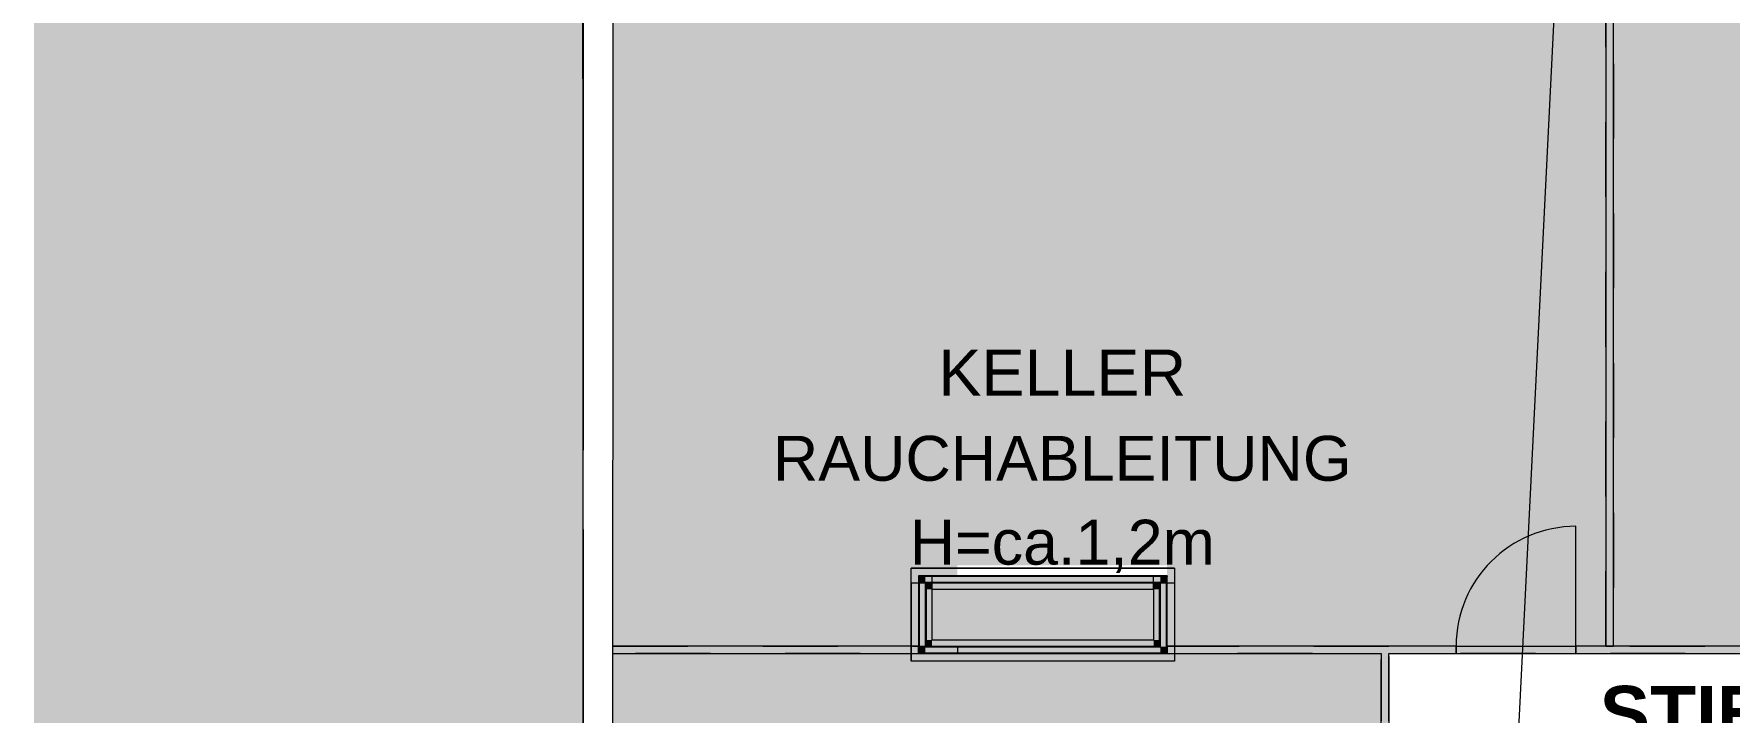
# Model space of a CAD drawing. Header units: metres. Extents: x -3.9 to 83, y -38 to 6.2.
# Drawn here: x 28.21 to 39.53, y -22.48 to -17.95 of the extents above; entities that cross this region are included whole.
import ezdxf

# ---------------------------------------------------------------- set-up
doc = ezdxf.new("R2010")
doc.units = ezdxf.units.M
doc.header["$MEASUREMENT"] = 0
doc.set_wipeout_variables(frame=1)
for name, pattern in [('Dampfsperre', [0.003, 0.0015, -0.0015]), ('Schnittlinie', [0.006, 0.003, -0.0015, 0, -0.0015]), ('UNSICHTBAR', [0.4, 0, -0.4]), ('Untersicht', [0.001, 0.0005, -0.0005]), ('Wipeout_Contour', [1, 0, -1])]:
    doc.linetypes.add(name, pattern=pattern)
for name, color, linetype in [('0._Erdgeschoß PP Icon_1_0', 7, 'Continuous'), ('0._Erdgeschoß PP Icon_1_110 Wand Aussen', 7, 'Continuous'), ('0._Erdgeschoß PP Icon_1_112 Wand Aussen - Schachtwände', 7, 'Continuous'), ('0._Erdgeschoß PP Icon_1_140 Geländer transparent', 7, 'Continuous'), ('0._Erdgeschoß PP Icon_1_710 Gelände', 7, 'Continuous'), ('0._Erdgeschoß PP Icon_1_717 Außen Ausstattung', 7, 'Continuous'), ('0._Erdgeschoß PP Icon_1_725 Nachbarbebauung', 7, 'Continuous'), ('0._Erdgeschoß PP Icon_1_810 Raum', 7, 'Continuous'), ('0._Erdgeschoß PP Icon_1_905 VP Beschriftung Übersicht.Übersicht', 7, 'Continuous'), ('0._Erdgeschoß PP Icon_1_Neubau_840 Baulinien', 7, 'Continuous')]:
    doc.layers.add(name, color=color, linetype=linetype)
doc.styles.add('ERSTELLTER_STIL_11', font='arial.ttf')
doc.styles.add('ERSTELLTER_STIL_6', font='arial.ttf')

msp = doc.modelspace()

# ---------------------------------------------------------------- wipeouts: each hides what was drawn before it
at = {"color": 254, "linetype": 'Wipeout_Contour', "lineweight": 0, "ltscale": 193.488375}
msp.add_wipeout([(28.205, 3.511), (28.205, -37.839), (52.586, -37.839), (52.586, 3.511)], dxfattribs=at).dxf.layer = '0._Erdgeschoß PP Icon_1_0'

# ---------------------------------------------------------------- next in the draw order: hatches: boundary and pattern name
at = {"layer": '0._Erdgeschoß PP Icon_1_112 Wand Aussen - Schachtwände', "linetype": 'Continuous', "lineweight": 0, "true_color": 0x000000}
for points in [[(35.823, -22.14), (35.823, -21.62), (34.063, -21.62), (34.063, -22.14)], [(34.118, -21.575), (34.113, -21.57), (34.113, -21.575)], [(34.118, -21.57), (34.113, -21.57), (34.118, -21.575)], [(34.118, -22.085), (34.118, -21.575), (34.113, -21.575), (34.113, -22.085)], [(34.118, -21.575), (35.768, -21.575), (35.768, -21.57), (34.118, -21.57)], [(34.158, -21.615), (34.118, -21.575), (34.118, -21.615)], [(34.158, -21.575), (34.118, -21.575), (34.158, -21.615)], [(34.158, -22.045), (34.158, -21.615), (34.118, -21.615), (34.118, -22.045)], [(34.158, -21.615), (35.728, -21.615), (35.728, -21.575), (34.158, -21.575)], [(34.163, -21.62), (34.158, -21.615), (34.158, -21.62)], [(34.163, -21.615), (34.158, -21.615), (34.163, -21.62)], [(34.163, -22.04), (34.163, -21.62), (34.158, -21.62), (34.158, -22.04)], [(34.163, -21.62), (35.723, -21.62), (35.723, -21.615), (34.163, -21.615)], [(34.203, -21.66), (34.163, -21.62), (34.163, -21.66)], [(34.203, -21.62), (34.163, -21.62), (34.203, -21.66)], [(34.203, -21.66), (35.683, -21.66), (35.683, -21.62), (34.203, -21.62)], [(35.683, -21.66), (35.723, -21.66), (35.723, -21.62)], [(35.683, -21.66), (35.723, -21.62), (35.683, -21.62)], [(35.723, -21.62), (35.728, -21.62), (35.728, -21.615)], [(35.723, -21.62), (35.728, -21.615), (35.723, -21.615)], [(35.723, -21.62), (35.723, -22.04), (35.728, -22.04), (35.728, -21.62)], [(35.728, -21.615), (35.768, -21.615), (35.768, -21.575)], [(35.728, -21.615), (35.768, -21.575), (35.728, -21.575)], [(35.728, -21.615), (35.728, -22.045), (35.768, -22.045), (35.768, -21.615)], [(35.768, -21.575), (35.773, -21.575), (35.773, -21.57)], [(35.768, -21.575), (35.773, -21.57), (35.768, -21.57)], [(35.768, -21.575), (35.768, -22.085), (35.773, -22.085), (35.773, -21.575)], [(34.203, -22), (34.203, -21.66), (34.163, -21.66), (34.163, -22)], [(35.683, -21.66), (35.683, -22), (35.723, -22), (35.723, -21.66)], [(34.118, -22.045), (34.118, -22.085), (34.158, -22.045)], [(34.158, -22.045), (34.118, -22.085), (34.158, -22.085)], [(34.158, -22.04), (34.158, -22.045), (34.163, -22.04)], [(34.163, -22.04), (34.158, -22.045), (34.163, -22.045)], [(35.728, -22.045), (34.158, -22.045), (34.158, -22.085), (35.728, -22.085)], [(34.163, -22), (34.163, -22.04), (34.203, -22)], [(34.203, -22), (34.163, -22.04), (34.203, -22.04)], [(35.723, -22.04), (34.163, -22.04), (34.163, -22.045), (35.723, -22.045)], [(35.683, -22), (34.203, -22), (34.203, -22.04), (35.683, -22.04)], [(35.683, -22), (35.723, -22.04), (35.723, -22)], [(35.683, -22.04), (35.723, -22.04), (35.683, -22)], [(35.728, -22.04), (35.723, -22.04), (35.728, -22.045)], [(35.723, -22.045), (35.728, -22.045), (35.723, -22.04)], [(35.728, -22.045), (35.768, -22.085), (35.768, -22.045)], [(35.728, -22.085), (35.768, -22.085), (35.728, -22.045)], [(34.113, -22.085), (34.113, -22.09), (34.118, -22.085)], [(34.113, -22.09), (34.118, -22.09), (34.118, -22.085)], [(34.118, -22.09), (35.768, -22.09), (35.768, -22.085), (34.118, -22.085)], [(35.768, -22.085), (35.773, -22.09), (35.773, -22.085)], [(35.768, -22.09), (35.773, -22.09), (35.768, -22.085)]]:
    msp.add_hatch(color=18, dxfattribs=at).paths.add_polyline_path(points)
at = {"layer": '0._Erdgeschoß PP Icon_1_810 Raum', "linetype": 'Continuous', "lineweight": 13, "true_color": 0xd9d8c9}
for points in [[(32.074, -17.62), (32.074, -19.35), (38.703, -19.35), (38.703, -17.62)], [(38.753, -17.62), (38.753, -19.35), (44.053, -19.35), (44.053, -17.62)], [(32.074, -19.35), (32.074, -22.04), (34.373, -22.04), (34.373, -21.5), (35.773, -21.5), (35.773, -22.04), (38.703, -22.04), (38.703, -19.35)], [(38.753, -19.35), (38.753, -22.04), (44.053, -22.04), (44.053, -19.35)], [(32.073, -22.09), (32.072, -23.845), (37.203, -23.845), (37.203, -22.09), (35.773, -22.09), (34.373, -22.09)]]:
    msp.add_hatch(color=254, dxfattribs=at).paths.add_polyline_path(points)
at = {"layer": '0._Erdgeschoß PP Icon_1_905 VP Beschriftung Übersicht.Übersicht', "linetype": 'Continuous', "lineweight": 0, "true_color": 0xbebebe}
for points in [[(38.703, -22.04), (35.773, -22.04), (35.773, -22.09), (37.203, -22.09), (37.203, -23.845), (37.253, -23.845), (37.253, -22.09), (44.103, -22.09), (44.103, -22.04), (44.103, -17.62), (44.053, -17.62), (44.053, -22.04), (38.753, -22.04), (38.753, -17.62), (38.703, -17.62)], [(32.073, -22.04), (32.073, -22.09), (34.373, -22.09), (34.373, -22.04)]]:
    msp.add_hatch(color=9, dxfattribs=at).paths.add_polyline_path(points)

# ---------------------------------------------------------------- next in the draw order: linework, layer by layer
at = {"layer": '0._Erdgeschoß PP Icon_1_112 Wand Aussen - Schachtwände', "color": 7, "linetype": 'Continuous', "lineweight": 13, "ltscale": 1000}
for p, q in [((35.823, -21.62), (34.063, -21.62)), ((34.063, -21.62), (34.063, -22.14)), ((34.118, -21.575), (34.118, -21.615)), ((34.158, -21.575), (34.118, -21.575)), ((34.118, -21.575), (34.118, -21.615)), ((34.118, -21.615), (34.118, -22.045)), ((35.728, -21.575), (34.158, -21.575)), ((34.158, -21.615), (34.158, -21.62)), ((34.163, -21.615), (34.158, -21.615)), ((34.158, -21.615), (34.158, -21.62)), ((34.158, -21.62), (34.158, -22.04)), ((35.723, -21.615), (34.163, -21.615)), ((34.163, -21.62), (34.163, -21.66)), ((34.203, -21.62), (34.163, -21.62)), ((34.163, -21.62), (34.163, -21.66)), ((35.683, -21.62), (34.203, -21.62)), ((35.723, -21.62), (35.683, -21.62)), ((35.728, -21.615), (35.723, -21.615)), ((35.723, -21.66), (35.723, -21.62)), ((35.723, -21.66), (35.723, -21.62)), ((35.768, -21.575), (35.728, -21.575)), ((35.728, -21.62), (35.728, -21.615)), ((35.728, -21.62), (35.728, -21.615)), ((35.728, -22.04), (35.728, -21.62)), ((35.768, -21.615), (35.768, -21.575)), ((35.768, -21.615), (35.768, -21.575)), ((35.768, -22.045), (35.768, -21.615)), ((35.823, -21.62), (35.823, -22.14)), ((34.163, -21.66), (34.163, -22)), ((35.723, -22), (35.723, -21.66)), ((34.118, -22.045), (34.118, -22.085)), ((34.118, -22.045), (34.118, -22.085)), ((34.158, -22.04), (34.158, -22.045)), ((34.158, -22.04), (34.158, -22.045)), ((34.158, -22.045), (34.163, -22.045)), ((34.163, -22), (34.163, -22.04)), ((34.163, -22), (34.163, -22.04)), ((34.163, -22.04), (34.203, -22.04)), ((34.163, -22.045), (35.723, -22.045)), ((34.203, -22.04), (35.683, -22.04)), ((35.683, -22.04), (35.723, -22.04)), ((35.723, -22.04), (35.723, -22)), ((35.723, -22.04), (35.723, -22)), ((35.723, -22.045), (35.728, -22.045)), ((35.728, -22.045), (35.728, -22.04)), ((35.728, -22.045), (35.728, -22.04)), ((35.768, -22.085), (35.768, -22.045)), ((35.768, -22.085), (35.768, -22.045)), ((35.823, -22.14), (34.063, -22.14)), ((34.118, -22.085), (34.158, -22.085)), ((34.158, -22.085), (35.728, -22.085)), ((35.728, -22.085), (35.768, -22.085))]:
    msp.add_line(p, q, dxfattribs=at)
at = {"layer": '0._Erdgeschoß PP Icon_1_112 Wand Aussen - Schachtwände', "color": 7, "linetype": 'Schnittlinie', "lineweight": 13, "ltscale": 1000, "flags": 128}
for points in [[(34.063, -21.519), (35.823, -21.519)], [(34.063, -21.52), (35.823, -21.52)], [(35.823, -21.52), (34.063, -21.52)], [(34.063, -22.14), (34.063, -21.52)], [(35.823, -21.52), (35.823, -22.14)], [(35.823, -22.14), (34.063, -22.14)]]:
    msp.add_lwpolyline(points, dxfattribs=at)
at = {"layer": '0._Erdgeschoß PP Icon_1_112 Wand Aussen - Schachtwände', "color": 7, "linetype": 'Continuous', "lineweight": 13, "ltscale": 1000, "flags": 128}
for points in [[(34.113, -21.57), (34.113, -21.575)], [(34.202, -21.57), (34.113, -21.57)], [(34.113, -21.575), (34.113, -22.085)], [(35.682, -21.57), (34.202, -21.57)], [(35.773, -21.57), (35.682, -21.57)], [(35.773, -21.57), (35.773, -21.575)], [(35.773, -22.085), (35.773, -21.575)], [(34.203, -22), (34.203, -21.66)], [(34.203, -21.66), (35.682, -21.66)], [(35.683, -21.66), (35.683, -22)], [(35.683, -22), (34.203, -22)], [(34.113, -22.09), (34.113, -22.085)], [(34.113, -22.09), (35.773, -22.09)], [(35.773, -22.09), (35.773, -22.085)]]:
    msp.add_lwpolyline(points, dxfattribs=at)
at = {"layer": '0._Erdgeschoß PP Icon_1_112 Wand Aussen - Schachtwände', "color": 154, "linetype": 'Schnittlinie', "lineweight": 13, "ltscale": 1000, "true_color": 0x004e91, "flags": 128}
for points in [[(34.202, -21.57), (34.202, -21.575)], [(34.202, -21.575), (34.202, -21.615)], [(34.202, -21.615), (34.202, -21.62)], [(34.202, -21.62), (34.202, -21.659)], [(35.682, -21.575), (35.682, -21.57)], [(35.682, -21.615), (35.682, -21.575)], [(35.682, -21.62), (35.682, -21.615)], [(35.682, -21.66), (35.682, -21.62)]]:
    msp.add_lwpolyline(points, dxfattribs=at)
at = {"layer": '0._Erdgeschoß PP Icon_1_140 Geländer transparent', "color": 8, "linetype": 'Continuous', "lineweight": 0, "ltscale": 1000}
msp.add_line((38.503, -22.04), (38.503, -21.24), dxfattribs=at)
at = {"layer": '0._Erdgeschoß PP Icon_1_140 Geländer transparent', "color": 7, "linetype": 'Continuous', "lineweight": 18, "ltscale": 1000}
for p, q in [((37.703, -22.04), (37.703, -22.09)), ((37.703, -22.04), (37.703, -22.09)), ((37.703, -22.04), (37.703, -22.09)), ((38.503, -22.04), (38.503, -22.09)), ((38.503, -22.04), (38.503, -22.09)), ((38.503, -22.04), (38.503, -22.09))]:
    msp.add_line(p, q, dxfattribs=at)
at = {"layer": '0._Erdgeschoß PP Icon_1_140 Geländer transparent', "color": 7, "linetype": 'Schnittlinie', "lineweight": 13, "ltscale": 1000}
for p, q in [((37.703, -22.04), (38.503, -22.04)), ((37.703, -22.09), (38.503, -22.09))]:
    msp.add_line(p, q, dxfattribs=at)
at = {"layer": '0._Erdgeschoß PP Icon_1_140 Geländer transparent', "color": 8, "linetype": 'Continuous', "lineweight": 13, "ltscale": 1000}
for p, q in [((37.703, -22.04), (37.703, -22.09)), ((37.703, -22.09), (37.703, -22.04)), ((38.503, -22.04), (38.503, -22.09)), ((38.503, -22.09), (38.503, -22.04))]:
    msp.add_line(p, q, dxfattribs=at)
at = {"layer": '0._Erdgeschoß PP Icon_1_140 Geländer transparent', "color": 7, "linetype": 'Continuous', "lineweight": 18, "ltscale": 1000, "flags": 128}
for points in [[(38.703, -17.62), (38.703, -22.04)], [(38.753, -22.04), (38.753, -17.62)], [(34.113, -22.04), (31.924, -22.04)], [(34.113, -22.09), (34.113, -22.04)], [(37.703, -22.04), (35.773, -22.04)], [(35.773, -22.04), (35.773, -22.09)], [(43.053, -22.04), (38.503, -22.04)], [(38.703, -22.04), (38.753, -22.04)], [(31.924, -22.09), (34.113, -22.09)], [(35.773, -22.09), (37.203, -22.09)], [(37.203, -22.09), (37.203, -22.54)], [(37.253, -22.09), (37.703, -22.09)], [(37.253, -22.54), (37.253, -22.09)], [(38.503, -22.09), (43.053, -22.09)]]:
    msp.add_lwpolyline(points, dxfattribs=at)
at = {"layer": '0._Erdgeschoß PP Icon_1_140 Geländer transparent', "color": 8, "linetype": 'Continuous', "lineweight": 0, "ltscale": 1000}
msp.add_arc((38.503, -22.04), 0.8, 90, 180, dxfattribs=at)
at = {"layer": '0._Erdgeschoß PP Icon_1_710 Gelände', "color": 83, "linetype": 'Continuous', "lineweight": 13, "ltscale": 1000, "true_color": 0x89cd89}
msp.add_line((38.447, -16.021), (38.029, -24.382), dxfattribs=at)
at = {"layer": '0._Erdgeschoß PP Icon_1_717 Außen Ausstattung', "color": 7, "linetype": 'Dampfsperre', "lineweight": 13, "ltscale": 1000}
msp.add_line((38.503, -22.04), (38.503, -21.24), dxfattribs=at)
at = {"layer": '0._Erdgeschoß PP Icon_1_905 VP Beschriftung Übersicht.Übersicht', "color": 7, "linetype": 'Untersicht', "lineweight": 13, "ltscale": 1000, "flags": 128}
for points in [[(38.703, -22.04), (38.703, -17.62), (38.753, -17.62), (38.753, -22.04), (44.053, -22.04), (44.053, -17.62), (44.103, -17.62), (44.103, -22.04), (44.103, -22.09), (37.253, -22.09), (37.253, -23.845), (37.203, -23.845), (37.203, -22.09), (35.773, -22.09), (35.773, -22.04)], [(32.073, -22.04), (34.373, -22.04), (34.373, -22.09), (32.073, -22.09)]]:
    msp.add_lwpolyline(points, close=True, dxfattribs=at)

# ---------------------------------------------------------------- next in the draw order: texts
at = {"layer": '0._Erdgeschoß PP Icon_1_905 VP Beschriftung Übersicht.Übersicht', "color": 7, "linetype": 'Continuous', "lineweight": 13, "insert": (35.073, -20.059), "char_height": 0.3089, "attachment_point": 2, "line_spacing_factor": 1.120194, "style": 'ERSTELLTER_STIL_6'}
msp.add_mtext('\\A1;{\\pqc;\\fHelvetica|b0|i0|c0|p0;\\W1.000000;KELLER\\P\\pqc;\\fHelvetica|b0|i0|c0|p0;\\H0.971200x;\\W1.000000;RAUCHABLEITUNG\\P\\pqc;\\fHelvetica|b0|i0|c0|p0;\\W1.000000;H=ca.1,2m}', dxfattribs=at)

# ---------------------------------------------------------------- next in the draw order: wipeouts: each hides what was drawn before it
at = {"color": 254, "linetype": 'Wipeout_Contour', "lineweight": 0, "ltscale": 296.780186}
msp.add_wipeout([(31.874, -17.62), (31.872, -23.845), (32.072, -23.845), (32.074, -17.75), (32.063, -17.75), (32.063, -17.64), (32.074, -17.64), (32.074, -17.62)], dxfattribs=at).dxf.layer = '0._Erdgeschoß PP Icon_1_0'

# ---------------------------------------------------------------- next in the draw order: hatches: boundary and pattern name
at = {"layer": '0._Erdgeschoß PP Icon_1_725 Nachbarbebauung', "linetype": 'Continuous', "lineweight": 0, "true_color": 0x1f1f1f}
msp.add_hatch(color=250, dxfattribs=at).paths.add_polyline_path([(31.828, -4.629), (28.205, -4.619), (28.205, -25.69), (31.692, -25.77), (31.877, -25.771), (31.871, -16.745), (31.875, -14.753)])

# ---------------------------------------------------------------- next in the draw order: linework, layer by layer
at = {"layer": '0._Erdgeschoß PP Icon_1_110 Wand Aussen', "color": 7, "linetype": 'Continuous', "lineweight": 18, "ltscale": 1000, "flags": 128}
for points in [[(31.874, -17.62), (31.872, -23.845)], [(32.072, -23.845), (32.074, -17.75)]]:
    msp.add_lwpolyline(points, dxfattribs=at)
at = {"layer": '0._Erdgeschoß PP Icon_1_725 Nachbarbebauung', "color": 8, "linetype": 'Continuous', "lineweight": 13, "ltscale": 1000, "flags": 128}
msp.add_lwpolyline([(28.205, -25.69), (31.692, -25.77), (31.877, -25.771), (31.871, -16.745), (31.875, -14.753), (31.828, -4.629), (28.205, -4.619)], dxfattribs=at)
at = {"layer": '0._Erdgeschoß PP Icon_1_Neubau_840 Baulinien', "color": 254, "linetype": 'UNSICHTBAR', "lineweight": 13, "ltscale": 1000, "true_color": 0xe3e3e3, "flags": 128}
msp.add_lwpolyline([(31.818, -2.551), (50.803, -2.552), (50.776, -13.996), (50.722, -22.121), (50.667, -33.878), (31.885, -36.577), (31.875, -14.753)], close=True, dxfattribs=at)

# ---------------------------------------------------------------- next in the draw order: wipeouts: each hides what was drawn before it
at = {"color": 254, "linetype": 'Wipeout_Contour', "lineweight": 0, "ltscale": 183.447387}
msp.add_wipeout([(38.675, -23.38), (40.913, -23.38), (40.913, -22.146), (38.675, -22.146)], dxfattribs=at).dxf.layer = '0._Erdgeschoß PP Icon_1_905 VP Beschriftung Übersicht.Übersicht'

# ---------------------------------------------------------------- next in the draw order: texts
at = {"layer": '0._Erdgeschoß PP Icon_1_905 VP Beschriftung Übersicht.Übersicht', "color": 154, "linetype": 'Continuous', "lineweight": 13, "true_color": 0x004e91, "insert": (39.794, -22.306), "char_height": 0.36, "attachment_point": 2, "line_spacing_factor": 1.144944, "style": 'ERSTELLTER_STIL_11'}
msp.add_mtext('\\A1;{\\pqc;\\fHelvetica|b1|i0|c0|p0;\\W1.000000;STIEGE 2\\P\\pql;\\fHelvetica|b0|i0|c0|p0;\\W1.000000;EINGANG}', dxfattribs=at)

doc.saveas('drawing.dxf')
